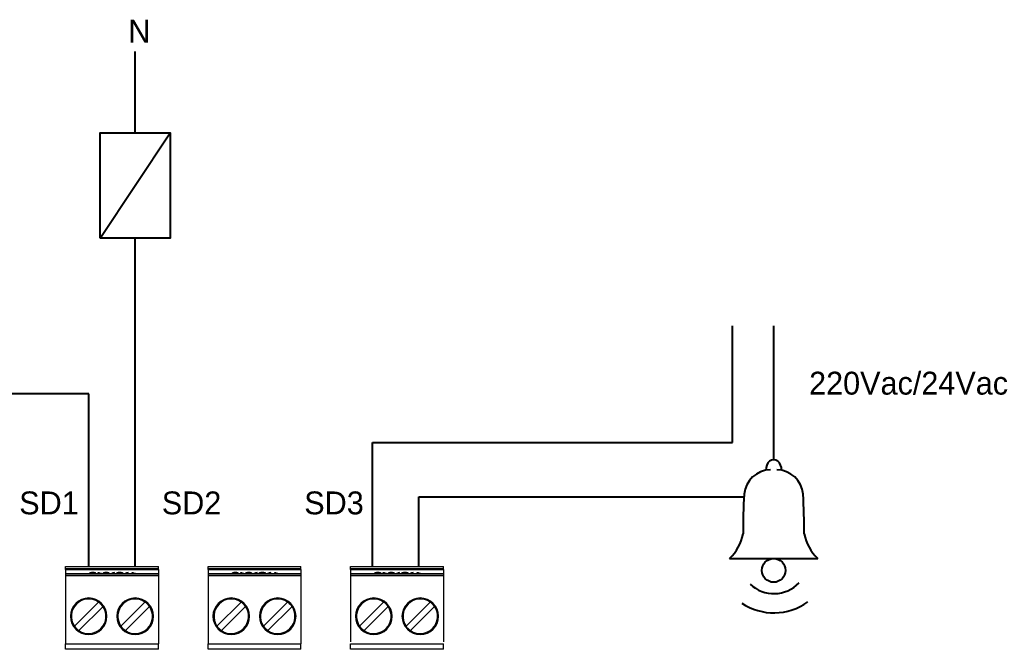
# Model space of a CAD drawing. Header units: millimetres. Extents: x 145 to 1488, y 403 to 626.
# Drawn here: x 974.2 to 1082.1, y 557.5 to 626.3 of the extents above; entities that cross this region are included whole.
import ezdxf

# ---------------------------------------------------------------- set-up
doc = ezdxf.new("R2010")
doc.units = ezdxf.units.MM
doc.layers.add('TANGENT EDGES', color=7, linetype='Continuous', lineweight=0)
doc.layers.add('VISIBLE', color=7, linetype='Continuous', lineweight=0)

msp = doc.modelspace()

# ---------------------------------------------------------------- linework, layer by layer
for p, q in [((986.81, 613.95), (986.81, 622.83)), ((983, 602.46), (990.62, 613.95)), ((986.81, 566.57), (986.81, 602.46)), ((1052.1, 580.12), (1052.1, 592.87)), ((1056.59, 578.25), (1056.59, 592.87)), ((981.73, 585.46), (969.02, 585.46)), ((981.73, 566.57), (981.73, 585.46)), ((1012.73, 566.57), (1012.73, 580.12)), ((1012.73, 580.12), (1052.1, 580.12)), ((1017.81, 566.57), (1017.81, 574.2)), ((1017.81, 574.2), (1053.24, 574.2)), ((1051.77, 567.46), (1061.4, 567.46))]:
    msp.add_line(p, q)
msp.add_lwpolyline([(983, 602.46), (983, 613.95), (990.62, 613.95), (990.62, 602.46)], close=True)
msp.add_circle((1056.59, 566.16), 1.3)
for centre, radius, start, end in [((1056.28, 574.22), 2.93, 90.9451, 175.0466), ((1056.89, 574.22), 2.93, 4.9534, 89.0549), ((1119.28, 570.36), 66.04, 176.4338, 180.1934), ((993.89, 570.36), 66.04, 359.8066, 3.5662), ((1048.41, 571.05), 4.92, 313.204, 349.3347), ((1064.77, 571.05), 4.92, 190.6653, 226.796), ((1056.62, 567.41), 3.79, 226.3918, 316.3332), ((1056.62, 567.75), 6.24, 235.7625, 306.2634)]:
    msp.add_arc(centre, radius, start, end)
msp.add_ellipse((1056.59, 577.14), major_axis=(0, -1.11), ratio=0.774265, start_param=1.523546, end_param=4.759639)
at = {"layer": 'TANGENT EDGES'}
for p, q in [((979.19, 566.37), (989.35, 566.37)), ((979.19, 565.77), (989.35, 565.77)), ((989.35, 565.57), (979.19, 565.57)), ((982.03, 565.8), (982.03, 565.79)), ((982.19, 565.94), (982.19, 565.93)), ((982.19, 565.88), (982.19, 565.87)), ((982.3, 565.8), (982.3, 565.79)), ((982.37, 565.93), (982.37, 565.9)), ((982.39, 565.87), (982.39, 565.79)), ((983.51, 565.8), (983.51, 565.79)), ((983.64, 565.94), (983.64, 565.93)), ((983.78, 565.8), (983.78, 565.79)), ((984.9, 565.93), (984.9, 565.85)), ((984.99, 565.86), (984.99, 565.83)), ((985.13, 565.94), (985.13, 565.93)), ((985.14, 565.85), (985.14, 565.83)), ((985.34, 565.93), (985.34, 565.9)), ((994.77, 566.37), (1004.93, 566.37)), ((994.77, 565.77), (1004.93, 565.77)), ((1004.93, 565.57), (994.77, 565.57)), ((997.61, 565.8), (997.61, 565.79)), ((997.76, 565.94), (997.76, 565.93)), ((997.77, 565.88), (997.77, 565.87)), ((997.88, 565.8), (997.88, 565.79)), ((997.95, 565.93), (997.95, 565.9)), ((997.97, 565.87), (997.97, 565.79)), ((999.08, 565.8), (999.08, 565.79)), ((999.22, 565.94), (999.22, 565.93)), ((999.36, 565.8), (999.36, 565.79)), ((1000.48, 565.93), (1000.48, 565.85)), ((1000.57, 565.86), (1000.57, 565.83)), ((1000.71, 565.94), (1000.71, 565.93)), ((1000.72, 565.85), (1000.72, 565.83)), ((1000.92, 565.93), (1000.92, 565.9)), ((1010.35, 566.37), (1020.51, 566.37)), ((1010.35, 565.77), (1020.51, 565.77)), ((1020.51, 565.57), (1010.35, 565.57)), ((1013.18, 565.8), (1013.18, 565.79)), ((1013.34, 565.94), (1013.34, 565.93)), ((1013.35, 565.88), (1013.35, 565.87)), ((1013.46, 565.8), (1013.46, 565.79)), ((1013.52, 565.93), (1013.52, 565.9)), ((1013.55, 565.87), (1013.55, 565.79)), ((1014.66, 565.8), (1014.66, 565.79)), ((1014.8, 565.94), (1014.8, 565.93)), ((1014.94, 565.8), (1014.94, 565.79)), ((1016.05, 565.93), (1016.05, 565.85)), ((1016.15, 565.86), (1016.15, 565.83)), ((1016.29, 565.94), (1016.29, 565.93)), ((1016.29, 565.85), (1016.29, 565.83)), ((1016.5, 565.93), (1016.5, 565.9)), ((979.19, 558.14), (989.35, 558.14)), ((994.77, 558.14), (1004.93, 558.14)), ((1010.35, 558.14), (1020.51, 558.14))]:
    msp.add_line(p, q, dxfattribs=at)
at = {"layer": 'VISIBLE'}
for p, q in [((979.19, 566.37), (979.19, 566.57)), ((979.19, 566.57), (989.35, 566.57)), ((979.19, 566.27), (979.19, 566.37)), ((979.19, 566.27), (979.19, 565.79)), ((979.19, 566.27), (989.35, 566.27)), ((989.35, 565.79), (979.19, 565.79)), ((979.19, 565.77), (979.19, 565.79)), ((979.19, 565.77), (979.19, 565.57)), ((979.19, 565.57), (979.19, 558.14)), ((981.95, 565.79), (981.93, 565.79)), ((981.97, 565.86), (981.97, 565.85)), ((981.97, 565.85), (981.97, 565.79)), ((982.46, 565.9), (982.33, 565.9)), ((982.35, 565.83), (982.35, 565.79)), ((982.77, 565.79), (982.77, 565.94)), ((982.77, 565.94), (982.89, 565.94)), ((982.89, 565.84), (982.77, 565.84)), ((982.89, 565.94), (982.89, 565.81)), ((982.89, 565.81), (982.89, 565.79)), ((983.12, 565.82), (983.12, 565.8)), ((983.46, 565.86), (983.46, 565.79)), ((983.83, 565.86), (983.83, 565.79)), ((984.07, 565.79), (984.42, 565.94)), ((984.07, 565.79), (984.07, 565.79)), ((984.56, 565.94), (984.2, 565.79)), ((984.2, 565.79), (984.2, 565.79)), ((984.2, 565.79), (984.69, 565.79)), ((984.42, 565.94), (984.42, 565.88)), ((984.42, 565.94), (984.56, 565.94)), ((984.69, 565.79), (984.69, 565.79)), ((984.85, 565.79), (984.85, 565.79)), ((984.85, 565.79), (985.26, 565.79)), ((984.94, 565.89), (984.94, 565.84)), ((985.26, 565.79), (985.28, 565.84)), ((985.26, 565.79), (985.26, 565.79)), ((985.28, 565.84), (985.28, 565.79)), ((985.44, 565.9), (985.31, 565.9)), ((985.31, 565.86), (985.31, 565.79)), ((985.31, 565.86), (985.41, 565.86)), ((985.41, 565.86), (985.37, 565.79)), ((985.56, 565.79), (985.9, 565.94)), ((985.56, 565.79), (985.56, 565.79)), ((986.04, 565.94), (985.69, 565.79)), ((985.69, 565.79), (986.17, 565.79)), ((985.69, 565.79), (985.69, 565.79)), ((985.9, 565.94), (985.9, 565.88)), ((985.9, 565.94), (986.04, 565.94)), ((986.17, 565.79), (986.17, 565.79)), ((986.48, 565.94), (986.6, 565.94)), ((986.48, 565.79), (986.48, 565.94)), ((986.6, 565.84), (986.48, 565.84)), ((986.6, 565.94), (986.6, 565.81)), ((986.6, 565.81), (986.6, 565.79)), ((986.83, 565.82), (986.83, 565.8)), ((989.35, 566.37), (989.35, 566.57)), ((989.35, 566.27), (989.35, 566.37)), ((989.35, 566.27), (989.35, 565.79)), ((989.35, 565.77), (989.35, 565.79)), ((989.35, 565.77), (989.35, 565.57)), ((989.35, 565.57), (989.35, 558.14)), ((994.77, 566.37), (994.77, 566.57)), ((994.77, 566.57), (1004.93, 566.57)), ((994.77, 566.27), (994.77, 566.37)), ((994.77, 566.27), (994.77, 565.79)), ((994.77, 566.27), (1004.93, 566.27)), ((1004.93, 565.79), (994.77, 565.79)), ((994.77, 565.77), (994.77, 565.79)), ((994.77, 565.77), (994.77, 565.57)), ((994.77, 565.57), (994.77, 558.14)), ((997.53, 565.79), (997.51, 565.79)), ((997.55, 565.86), (997.55, 565.85)), ((997.55, 565.85), (997.55, 565.79)), ((998.04, 565.9), (997.91, 565.9)), ((997.93, 565.83), (997.93, 565.79)), ((998.35, 565.79), (998.35, 565.94)), ((998.35, 565.94), (998.47, 565.94)), ((998.47, 565.84), (998.35, 565.84)), ((998.47, 565.94), (998.47, 565.81)), ((998.47, 565.81), (998.47, 565.79)), ((998.7, 565.82), (998.7, 565.8)), ((999.04, 565.86), (999.04, 565.79)), ((999.4, 565.86), (999.4, 565.79)), ((999.65, 565.79), (1000, 565.94)), ((999.65, 565.79), (999.65, 565.79)), ((1000.14, 565.94), (999.78, 565.79)), ((999.78, 565.79), (999.78, 565.79)), ((999.78, 565.79), (1000.27, 565.79)), ((1000, 565.94), (1000, 565.88)), ((1000, 565.94), (1000.14, 565.94)), ((1000.27, 565.79), (1000.27, 565.79)), ((1000.43, 565.79), (1000.43, 565.79)), ((1000.43, 565.79), (1000.84, 565.79)), ((1000.51, 565.89), (1000.51, 565.84)), ((1000.84, 565.79), (1000.86, 565.84)), ((1000.84, 565.79), (1000.84, 565.79)), ((1000.86, 565.84), (1000.86, 565.79)), ((1001.02, 565.9), (1000.89, 565.9)), ((1000.89, 565.86), (1000.89, 565.79)), ((1000.89, 565.86), (1000.98, 565.86)), ((1000.98, 565.86), (1000.95, 565.79)), ((1001.14, 565.79), (1001.48, 565.94)), ((1001.14, 565.79), (1001.14, 565.79)), ((1001.62, 565.94), (1001.26, 565.79)), ((1001.26, 565.79), (1001.75, 565.79)), ((1001.26, 565.79), (1001.26, 565.79)), ((1001.48, 565.94), (1001.48, 565.88)), ((1001.48, 565.94), (1001.62, 565.94)), ((1001.75, 565.79), (1001.75, 565.79)), ((1002.06, 565.94), (1002.18, 565.94)), ((1002.06, 565.79), (1002.06, 565.94)), ((1002.18, 565.84), (1002.06, 565.84)), ((1002.18, 565.94), (1002.18, 565.81)), ((1002.18, 565.81), (1002.18, 565.79)), ((1002.41, 565.82), (1002.41, 565.8)), ((1004.93, 566.37), (1004.93, 566.57)), ((1004.93, 566.27), (1004.93, 566.37)), ((1004.93, 566.27), (1004.93, 565.79)), ((1004.93, 565.77), (1004.93, 565.79)), ((1004.93, 565.77), (1004.93, 565.57)), ((1004.93, 565.57), (1004.93, 558.14)), ((1010.35, 566.37), (1010.35, 566.57)), ((1010.35, 566.57), (1020.51, 566.57)), ((1010.35, 566.27), (1010.35, 566.37)), ((1010.35, 566.27), (1010.35, 565.79)), ((1010.35, 566.27), (1020.51, 566.27)), ((1020.51, 565.79), (1010.35, 565.79)), ((1010.35, 565.77), (1010.35, 565.79)), ((1010.35, 565.77), (1010.35, 558.34)), ((1010.35, 565.77), (1010.35, 565.57)), ((1013.1, 565.79), (1013.09, 565.79)), ((1013.13, 565.86), (1013.13, 565.85)), ((1013.13, 565.85), (1013.13, 565.79)), ((1013.61, 565.9), (1013.49, 565.9)), ((1013.5, 565.83), (1013.5, 565.79)), ((1013.93, 565.79), (1013.93, 565.94)), ((1013.93, 565.94), (1014.05, 565.94)), ((1014.05, 565.84), (1013.93, 565.84)), ((1014.05, 565.94), (1014.05, 565.81)), ((1014.05, 565.81), (1014.05, 565.79)), ((1014.28, 565.82), (1014.28, 565.8)), ((1014.61, 565.86), (1014.61, 565.79)), ((1014.98, 565.86), (1014.98, 565.79)), ((1015.23, 565.79), (1015.58, 565.94)), ((1015.23, 565.79), (1015.23, 565.79)), ((1015.71, 565.94), (1015.36, 565.79)), ((1015.36, 565.79), (1015.36, 565.79)), ((1015.36, 565.79), (1015.85, 565.79)), ((1015.58, 565.94), (1015.58, 565.88)), ((1015.58, 565.94), (1015.71, 565.94)), ((1015.85, 565.79), (1015.85, 565.79)), ((1016.01, 565.79), (1016.01, 565.79)), ((1016.01, 565.79), (1016.42, 565.79)), ((1016.09, 565.89), (1016.09, 565.84)), ((1016.42, 565.79), (1016.44, 565.84)), ((1016.42, 565.79), (1016.42, 565.79)), ((1016.44, 565.84), (1016.44, 565.79)), ((1016.6, 565.9), (1016.47, 565.9)), ((1016.47, 565.86), (1016.47, 565.79)), ((1016.47, 565.86), (1016.56, 565.86)), ((1016.56, 565.86), (1016.53, 565.79)), ((1016.71, 565.79), (1017.06, 565.94)), ((1016.71, 565.79), (1016.71, 565.79)), ((1017.2, 565.94), (1016.84, 565.79)), ((1016.84, 565.79), (1017.33, 565.79)), ((1016.84, 565.79), (1016.84, 565.79)), ((1017.06, 565.94), (1017.06, 565.88)), ((1017.06, 565.94), (1017.2, 565.94)), ((1017.33, 565.79), (1017.33, 565.79)), ((1017.64, 565.94), (1017.76, 565.94)), ((1017.64, 565.79), (1017.64, 565.94)), ((1017.76, 565.84), (1017.64, 565.84)), ((1017.76, 565.94), (1017.76, 565.81)), ((1017.76, 565.81), (1017.76, 565.79)), ((1017.99, 565.82), (1017.99, 565.8)), ((1020.51, 566.37), (1020.51, 566.57)), ((1020.51, 566.27), (1020.51, 566.37)), ((1020.51, 566.27), (1020.51, 565.79)), ((1020.51, 565.77), (1020.51, 565.79)), ((1020.51, 565.77), (1020.51, 558.34)), ((1020.51, 565.77), (1020.51, 565.57)), ((982.8, 562.7), (980.17, 560.07)), ((985.25, 560.07), (987.88, 562.7)), ((998.38, 562.7), (995.75, 560.07)), ((1000.83, 560.07), (1003.46, 562.7)), ((1013.96, 562.7), (1011.33, 560.07)), ((1016.41, 560.07), (1019.04, 562.7)), ((980.67, 559.58), (983.3, 562.21)), ((988.38, 562.21), (985.75, 559.58)), ((996.24, 559.58), (998.87, 562.21)), ((1003.95, 562.21), (1001.32, 559.58)), ((1011.82, 559.58), (1014.45, 562.21)), ((1019.53, 562.21), (1016.9, 559.58)), ((979.19, 557.54), (979.19, 558.14)), ((989.35, 557.54), (989.35, 558.14)), ((994.77, 557.54), (994.77, 558.14)), ((1004.93, 557.54), (1004.93, 558.14)), ((1010.35, 557.54), (1010.35, 558.14)), ((1020.51, 557.54), (1020.51, 558.14)), ((989.35, 557.54), (979.19, 557.54)), ((1004.93, 557.54), (994.77, 557.54)), ((1020.51, 557.54), (1010.35, 557.54))]:
    msp.add_line(p, q, dxfattribs=at)
for centre, radius, start, end in [((981.73, 561.14), 2, 90, 270), ((981.73, 561.14), 1.89, 135, 214.3365), ((981.73, 561.14), 1.89, 55.6635, 135), ((981.73, 561.14), 2, 270, 90), ((981.73, 561.14), 1.89, 34.3365, 55.6635), ((986.81, 561.14), 2, 90, 270), ((986.81, 561.14), 1.89, 135, 214.3365), ((986.81, 561.14), 1.89, 55.6635, 135), ((986.81, 561.14), 2, 270, 90), ((986.81, 561.14), 1.89, 34.3365, 55.6635), ((997.31, 561.14), 2, 90, 270), ((997.31, 561.14), 1.89, 135, 214.3365), ((997.31, 561.14), 1.89, 55.6635, 135), ((997.31, 561.14), 2, 270, 90), ((997.31, 561.14), 1.89, 34.3365, 55.6635), ((1002.39, 561.14), 2, 90, 270), ((1002.39, 561.14), 1.89, 135, 214.3365), ((1002.39, 561.14), 1.89, 55.6635, 135), ((1002.39, 561.14), 2, 270, 90), ((1002.39, 561.14), 1.89, 34.3365, 55.6635), ((1012.89, 561.14), 2, 90, 270), ((1012.89, 561.14), 1.89, 135, 214.3365), ((1012.89, 561.14), 1.89, 55.6635, 135), ((1012.89, 561.14), 2, 270, 90), ((1012.89, 561.14), 1.89, 34.3365, 55.6635), ((1017.97, 561.14), 2, 90, 270), ((1017.97, 561.14), 1.89, 135, 214.3365), ((1017.97, 561.14), 1.89, 55.6635, 135), ((1017.97, 561.14), 2, 270, 90), ((1017.97, 561.14), 1.89, 34.3365, 55.6635), ((981.73, 561.14), 1.89, 315, 34.3365), ((986.81, 561.14), 1.89, 315, 34.3365), ((997.31, 561.14), 1.89, 315, 34.3365), ((1002.39, 561.14), 1.89, 315, 34.3365), ((1012.89, 561.14), 1.89, 315, 34.3365), ((1017.97, 561.14), 1.89, 315, 34.3365), ((981.73, 561.14), 1.89, 214.3365, 235.6635), ((981.73, 561.14), 1.89, 235.6635, 315), ((986.81, 561.14), 1.89, 214.3365, 235.6635), ((986.81, 561.14), 1.89, 235.6635, 315), ((997.31, 561.14), 1.89, 214.3365, 235.6635), ((997.31, 561.14), 1.89, 235.6635, 315), ((1002.39, 561.14), 1.89, 214.3365, 235.6635), ((1002.39, 561.14), 1.89, 235.6635, 315), ((1012.89, 561.14), 1.89, 214.3365, 235.6635), ((1012.89, 561.14), 1.89, 235.6635, 315), ((1017.97, 561.14), 1.89, 214.3365, 235.6635), ((1017.97, 561.14), 1.89, 235.6635, 315)]:
    msp.add_arc(centre, radius, start, end, dxfattribs=at)
for points in [[(981.85, 565.85), (981.85, 565.94), (982.19, 565.94)], [(981.93, 565.79), (981.85, 565.81), (981.85, 565.85)], [(981.89, 565.81), (981.92, 565.82), (981.97, 565.83)], [(982.04, 565.91), (981.98, 565.89), (981.97, 565.86)], [(981.97, 565.86), (982.07, 565.88), (982.19, 565.88)], [(982.17, 565.87), (982.07, 565.87), (981.97, 565.85)], [(981.97, 565.85), (981.97, 565.82), (982.03, 565.8)], [(982.03, 565.8), (982.07, 565.79), (982.13, 565.79)], [(982.18, 565.93), (982.09, 565.93), (982.04, 565.91)], [(982.3, 565.86), (982.25, 565.87), (982.17, 565.87)], [(982.33, 565.9), (982.32, 565.93), (982.18, 565.93)], [(982.19, 565.94), (982.29, 565.94), (982.37, 565.93)], [(982.19, 565.88), (982.31, 565.88), (982.39, 565.87)], [(982.21, 565.79), (982.27, 565.79), (982.3, 565.8)], [(982.35, 565.83), (982.35, 565.84), (982.3, 565.86)], [(982.3, 565.8), (982.35, 565.81), (982.35, 565.83)], [(982.37, 565.93), (982.44, 565.92), (982.46, 565.9)], [(982.39, 565.87), (982.47, 565.85), (982.47, 565.83)], [(982.47, 565.83), (982.47, 565.81), (982.4, 565.79)], [(982.89, 565.81), (982.97, 565.82), (983.12, 565.82)], [(983.12, 565.8), (982.98, 565.8), (982.91, 565.79)], [(983.33, 565.86), (983.33, 565.94), (983.64, 565.94)], [(983.43, 565.79), (983.33, 565.81), (983.33, 565.86)], [(983.37, 565.81), (983.4, 565.83), (983.46, 565.83)], [(983.51, 565.91), (983.46, 565.9), (983.46, 565.86)], [(983.46, 565.86), (983.46, 565.82), (983.51, 565.8)], [(983.64, 565.93), (983.55, 565.93), (983.51, 565.91)], [(983.51, 565.8), (983.54, 565.79), (983.6, 565.79)], [(983.64, 565.94), (983.95, 565.94), (983.95, 565.86)], [(983.78, 565.91), (983.73, 565.93), (983.64, 565.93)], [(983.68, 565.79), (983.74, 565.79), (983.78, 565.8)], [(983.83, 565.86), (983.83, 565.9), (983.78, 565.91)], [(983.78, 565.8), (983.83, 565.82), (983.83, 565.86)], [(983.83, 565.83), (983.88, 565.83), (983.92, 565.81)], [(983.95, 565.86), (983.95, 565.81), (983.86, 565.79)], [(984.81, 565.88), (984.81, 565.91), (984.9, 565.93)], [(984.9, 565.85), (984.81, 565.86), (984.81, 565.88)], [(984.9, 565.93), (984.99, 565.94), (985.13, 565.94)], [(985.1, 565.83), (984.99, 565.83), (984.9, 565.85)], [(984.99, 565.92), (984.94, 565.9), (984.94, 565.89)], [(984.94, 565.89), (984.94, 565.87), (984.99, 565.86)], [(985.13, 565.93), (985.05, 565.93), (984.99, 565.92)], [(984.99, 565.86), (985.05, 565.85), (985.14, 565.85)], [(985.28, 565.84), (985.21, 565.83), (985.1, 565.83)], [(985.13, 565.94), (985.26, 565.94), (985.34, 565.93)], [(985.25, 565.92), (985.2, 565.93), (985.13, 565.93)], [(985.14, 565.85), (985.24, 565.85), (985.31, 565.86)], [(985.31, 565.9), (985.3, 565.91), (985.25, 565.92)], [(985.34, 565.93), (985.43, 565.92), (985.44, 565.9)], [(986.6, 565.81), (986.68, 565.82), (986.83, 565.82)], [(986.83, 565.8), (986.69, 565.8), (986.62, 565.79)], [(997.43, 565.85), (997.43, 565.94), (997.76, 565.94)], [(997.51, 565.79), (997.43, 565.81), (997.43, 565.85)], [(997.47, 565.81), (997.5, 565.82), (997.55, 565.83)], [(997.62, 565.91), (997.56, 565.89), (997.55, 565.86)], [(997.55, 565.86), (997.65, 565.88), (997.77, 565.88)], [(997.75, 565.87), (997.65, 565.87), (997.55, 565.85)], [(997.55, 565.85), (997.55, 565.82), (997.61, 565.8)], [(997.61, 565.8), (997.65, 565.79), (997.71, 565.79)], [(997.76, 565.93), (997.67, 565.93), (997.62, 565.91)], [(997.88, 565.86), (997.83, 565.87), (997.75, 565.87)], [(997.76, 565.94), (997.87, 565.94), (997.95, 565.93)], [(997.91, 565.9), (997.89, 565.93), (997.76, 565.93)], [(997.77, 565.88), (997.89, 565.88), (997.97, 565.87)], [(997.79, 565.79), (997.84, 565.79), (997.88, 565.8)], [(997.93, 565.83), (997.93, 565.84), (997.88, 565.86)], [(997.88, 565.8), (997.93, 565.81), (997.93, 565.83)], [(997.95, 565.93), (998.02, 565.92), (998.04, 565.9)], [(997.97, 565.87), (998.05, 565.85), (998.05, 565.83)], [(998.05, 565.83), (998.05, 565.81), (997.98, 565.79)], [(998.47, 565.81), (998.55, 565.82), (998.7, 565.82)], [(998.7, 565.8), (998.56, 565.8), (998.49, 565.79)], [(998.91, 565.86), (998.91, 565.94), (999.22, 565.94)], [(999, 565.79), (998.91, 565.81), (998.91, 565.86)], [(998.95, 565.81), (998.98, 565.83), (999.04, 565.83)], [(999.08, 565.91), (999.04, 565.9), (999.04, 565.86)], [(999.04, 565.86), (999.04, 565.82), (999.08, 565.8)], [(999.22, 565.93), (999.13, 565.93), (999.08, 565.91)], [(999.08, 565.8), (999.12, 565.79), (999.18, 565.79)], [(999.22, 565.94), (999.53, 565.94), (999.53, 565.86)], [(999.36, 565.91), (999.31, 565.93), (999.22, 565.93)], [(999.26, 565.79), (999.32, 565.79), (999.36, 565.8)], [(999.4, 565.86), (999.4, 565.9), (999.36, 565.91)], [(999.36, 565.8), (999.4, 565.82), (999.4, 565.86)], [(999.4, 565.83), (999.46, 565.83), (999.49, 565.81)], [(999.53, 565.86), (999.53, 565.81), (999.44, 565.79)], [(1000.39, 565.88), (1000.39, 565.91), (1000.48, 565.93)], [(1000.48, 565.85), (1000.39, 565.86), (1000.39, 565.88)], [(1000.48, 565.93), (1000.56, 565.94), (1000.71, 565.94)], [(1000.68, 565.83), (1000.56, 565.83), (1000.48, 565.85)], [(1000.57, 565.92), (1000.51, 565.9), (1000.51, 565.89)], [(1000.51, 565.89), (1000.51, 565.87), (1000.57, 565.86)], [(1000.71, 565.93), (1000.62, 565.93), (1000.57, 565.92)], [(1000.57, 565.86), (1000.63, 565.85), (1000.72, 565.85)], [(1000.86, 565.84), (1000.79, 565.83), (1000.68, 565.83)], [(1000.71, 565.94), (1000.83, 565.94), (1000.92, 565.93)], [(1000.83, 565.92), (1000.78, 565.93), (1000.71, 565.93)], [(1000.72, 565.85), (1000.82, 565.85), (1000.89, 565.86)], [(1000.89, 565.9), (1000.88, 565.91), (1000.83, 565.92)], [(1000.92, 565.93), (1001.01, 565.92), (1001.02, 565.9)], [(1002.18, 565.81), (1002.26, 565.82), (1002.41, 565.82)], [(1002.41, 565.8), (1002.27, 565.8), (1002.2, 565.79)], [(1013, 565.85), (1013, 565.94), (1013.34, 565.94)], [(1013.09, 565.79), (1013, 565.81), (1013, 565.85)], [(1013.05, 565.81), (1013.08, 565.82), (1013.13, 565.83)], [(1013.19, 565.91), (1013.14, 565.89), (1013.13, 565.86)], [(1013.13, 565.86), (1013.22, 565.88), (1013.35, 565.88)], [(1013.32, 565.87), (1013.22, 565.87), (1013.13, 565.85)], [(1013.13, 565.85), (1013.13, 565.82), (1013.18, 565.8)], [(1013.18, 565.8), (1013.23, 565.79), (1013.29, 565.79)], [(1013.34, 565.93), (1013.25, 565.93), (1013.19, 565.91)], [(1013.45, 565.86), (1013.41, 565.87), (1013.32, 565.87)], [(1013.34, 565.94), (1013.45, 565.94), (1013.52, 565.93)], [(1013.49, 565.9), (1013.47, 565.93), (1013.34, 565.93)], [(1013.35, 565.88), (1013.47, 565.88), (1013.55, 565.87)], [(1013.37, 565.79), (1013.42, 565.79), (1013.46, 565.8)], [(1013.5, 565.83), (1013.5, 565.84), (1013.45, 565.86)], [(1013.46, 565.8), (1013.5, 565.81), (1013.5, 565.83)], [(1013.52, 565.93), (1013.6, 565.92), (1013.61, 565.9)], [(1013.55, 565.87), (1013.63, 565.85), (1013.63, 565.83)], [(1013.63, 565.83), (1013.63, 565.81), (1013.55, 565.79)], [(1014.05, 565.81), (1014.12, 565.82), (1014.28, 565.82)], [(1014.28, 565.8), (1014.14, 565.8), (1014.07, 565.79)], [(1014.49, 565.86), (1014.49, 565.94), (1014.8, 565.94)], [(1014.58, 565.79), (1014.49, 565.81), (1014.49, 565.86)], [(1014.53, 565.81), (1014.56, 565.83), (1014.61, 565.83)], [(1014.66, 565.91), (1014.61, 565.9), (1014.61, 565.86)], [(1014.61, 565.86), (1014.61, 565.82), (1014.66, 565.8)], [(1014.8, 565.93), (1014.71, 565.93), (1014.66, 565.91)], [(1014.66, 565.8), (1014.7, 565.79), (1014.76, 565.79)], [(1014.8, 565.94), (1015.11, 565.94), (1015.11, 565.86)], [(1014.94, 565.91), (1014.89, 565.93), (1014.8, 565.93)], [(1014.84, 565.79), (1014.9, 565.79), (1014.94, 565.8)], [(1014.98, 565.86), (1014.98, 565.9), (1014.94, 565.91)], [(1014.94, 565.8), (1014.98, 565.82), (1014.98, 565.86)], [(1014.98, 565.83), (1015.04, 565.83), (1015.07, 565.81)], [(1015.11, 565.86), (1015.11, 565.81), (1015.02, 565.79)], [(1015.96, 565.88), (1015.96, 565.91), (1016.05, 565.93)], [(1016.05, 565.85), (1015.96, 565.86), (1015.96, 565.88)], [(1016.05, 565.93), (1016.14, 565.94), (1016.29, 565.94)], [(1016.26, 565.83), (1016.14, 565.83), (1016.05, 565.85)], [(1016.15, 565.92), (1016.09, 565.9), (1016.09, 565.89)], [(1016.09, 565.89), (1016.09, 565.87), (1016.15, 565.86)], [(1016.29, 565.93), (1016.2, 565.93), (1016.15, 565.92)], [(1016.15, 565.86), (1016.2, 565.85), (1016.29, 565.85)], [(1016.44, 565.84), (1016.37, 565.83), (1016.26, 565.83)], [(1016.29, 565.94), (1016.41, 565.94), (1016.5, 565.93)], [(1016.41, 565.92), (1016.36, 565.93), (1016.29, 565.93)], [(1016.29, 565.85), (1016.4, 565.85), (1016.47, 565.86)], [(1016.47, 565.9), (1016.46, 565.91), (1016.41, 565.92)], [(1016.5, 565.93), (1016.58, 565.92), (1016.6, 565.9)], [(1017.76, 565.81), (1017.83, 565.82), (1017.99, 565.82)], [(1017.99, 565.8), (1017.84, 565.8), (1017.78, 565.79)]]:
    msp.add_open_spline(points, degree=2, dxfattribs=at)

# ---------------------------------------------------------------- texts
at = {"char_height": 2.5, "width": 26.8139}
for s, insert, attachment_point in [('N', (986.06, 626.31), 1), ('220Vac/24Vac', (1060.46, 587.86), 1), ('SD1', (977.39, 573.51), 5), ('SD2', (992.97, 573.51), 5), ('SD3', (1008.54, 573.51), 5)]:
    msp.add_mtext(s, dxfattribs=dict(at, insert=insert, attachment_point=attachment_point))

doc.saveas('drawing.dxf')
